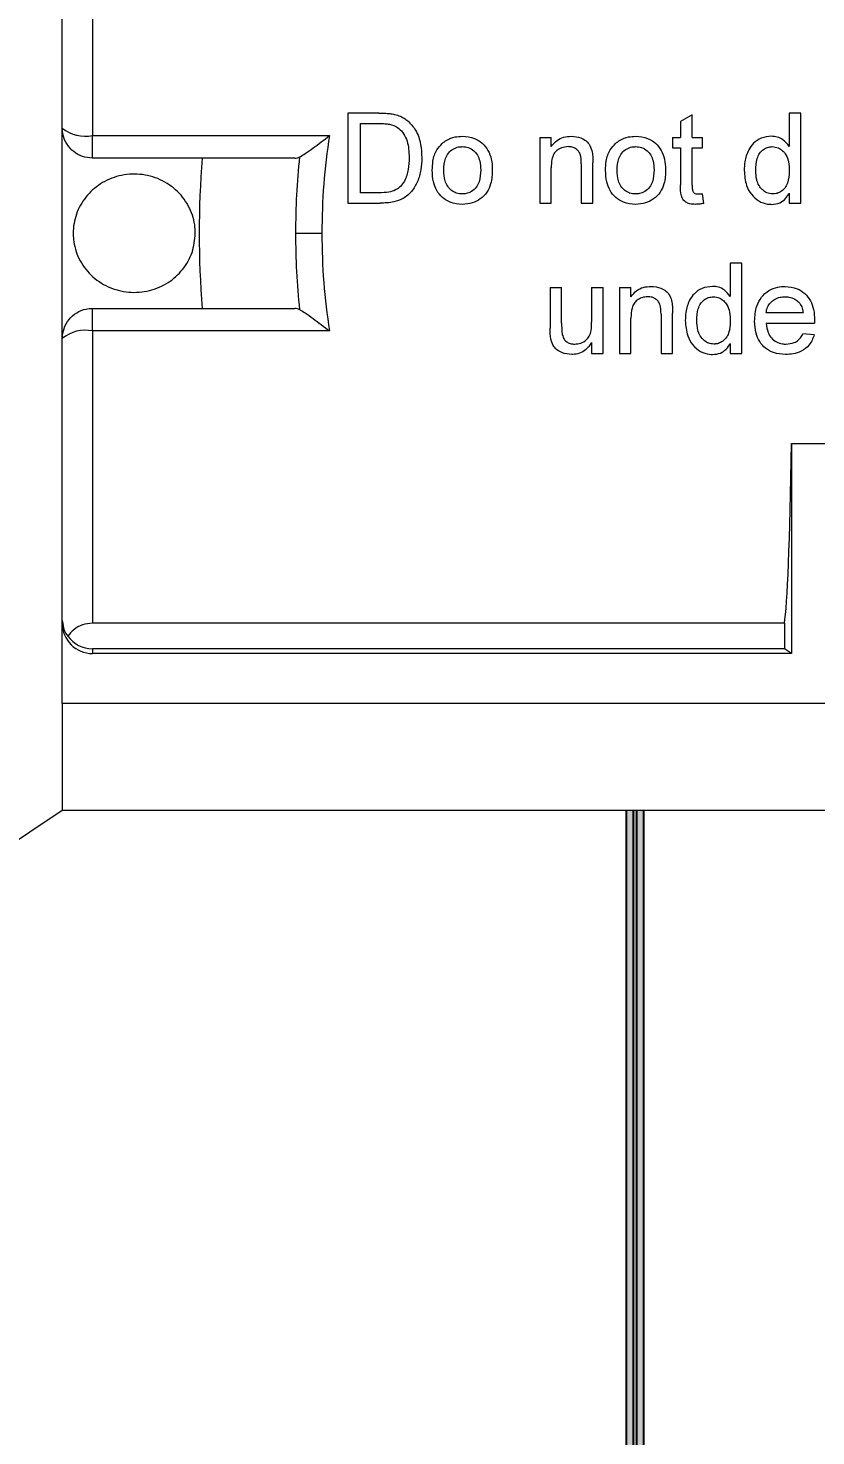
# Model space of a CAD drawing. Header units: millimetres. Extents: x 10297564 to 11610295, y -9287743 to -8409454.
# Drawn here: x 10425867.7 to 10426050.6, y -9092090.9 to -9091764 of the extents above; entities that cross this region are included whole.
import ezdxf

# ---------------------------------------------------------------- set-up
doc = ezdxf.new("R2010")
doc.units = ezdxf.units.MM
doc.header["$LTSCALE"] = 100
doc.layers.add('E1', color=1, linetype='Continuous')
doc.styles.add('HL-S1', font='DotumChe.ttf')
doc.styles.add('MG', font='malgun.ttf')
doc.dimstyles.new('HL-100', dxfattribs={"dimscale": 100, "dimtxt": 3, "dimasz": 4, "dimexe": 2, "dimexo": 2, "dimgap": 1, "dimtad": 1, "dimdec": 0, "dimzin": 0, "dimlunit": 6, "dimtxsty": 'HL-S1', "dimblk": 'DOTSMALL', "dimcen": 4, "dimdle": 2, "dimclrd": 256, "dimclre": 256, "dimclrt": 4, "dimazin": 0, "dimtfac": 1, "dimtdec": 0, "dimtix": 1, "dimtmove": 2, "dimatfit": 3, "dimldrblk": 'DOTSMALL', "dimfxl": 1.5, "dimtolj": 1, "dimtzin": 0, "dimlwd": -1, "dimlwe": -1, "dimarcsym": 0})

# ---------------------------------------------------------------- blocks, each defined once
blk = doc.blocks.new('*D75')
at = {"layer": 'defpoints', "color": 0, "transparency": 16777216}
for p in [(10439230.17, -9073249.84), (10439230.17, -9073249.84), (10423426.68, -9107604.66)]:
    blk.add_point(p, dxfattribs=at)
at = {"layer": 'E1', "color": 1, "transparency": 16777216}
for p, q in [((10439593.57, -9073417), (10439593.57, -9073417)), ((10423593.84, -9107241.27), (10439063.01, -9073613.24)), ((10423790.07, -9107771.83), (10423790.07, -9107771.83))]:
    blk.add_line(p, q, dxfattribs=at)
for points in [[(10439002.44, -9073585.37), (10439123.57, -9073641.1), (10439230.17, -9073249.84)], [(10423533.27, -9107213.41), (10423654.41, -9107269.13), (10423426.68, -9107604.66)]]:
    blk.add_solid(points, dxfattribs=at)
at = {"layer": 'E1', "color": 7, "transparency": 16777216, "insert": (10430911.12, -9090235.29), "char_height": 500, "attachment_point": 5, "rotation": 65.2972, "style": 'MG'}
blk.add_mtext('\\A1;2711.1', dxfattribs=at)
blk = doc.blocks.new('_DotSmall')
at = {"color": 0, "linetype": 'ByBlock', "const_width": 0.5}
blk.add_lwpolyline([(-0.0625, 0, 1), (0.0625, 0, 1)], format="xyb", close=True, dxfattribs=at)

msp = doc.modelspace()

# ---------------------------------------------------------------- hatches: boundary and pattern name
at = {"true_color": 0x939598}
h = msp.add_hatch(color=252, dxfattribs=at)
h.dxf.hatch_style = 1
h.paths.add_polyline_path([(10426010.59, -9091945.6), (10426006.54, -9091945.6), (10426006.54, -9092992.36), (10426010.59, -9092992.36)])

# ---------------------------------------------------------------- linework, layer by layer
at = {"color": 7, "linetype": 'Continuous', "lineweight": 15}
for p, q in [((10425875.66, -9091787.2), (10425875.66, -9091702.4)), ((10425882.64, -9091721.06), (10425882.64, -9091788.93)), ((10425941.96, -9091783.73), (10425941.96, -9091804.65)), ((10425949.11, -9091783.73), (10425941.96, -9091783.73)), ((10426021.89, -9091784.12), (10426019.21, -9091785.64)), ((10426019.21, -9091785.64), (10426019.21, -9091789.36)), ((10426021.89, -9091789.36), (10426021.89, -9091784.12)), ((10426044.42, -9091783.73), (10426044.42, -9091791.46)), ((10426047.11, -9091783.73), (10426044.42, -9091783.73)), ((10426047.11, -9091804.65), (10426047.11, -9091783.73)), ((10425875.66, -9091836.05), (10425875.66, -9091787.2)), ((10425882.64, -9091794.18), (10425882.64, -9091788.93)), ((10425882.64, -9091788.93), (10425937.68, -9091788.93)), ((10425944.91, -9091786.15), (10425949.15, -9091786.15)), ((10425944.91, -9091802.24), (10425944.91, -9091786.15)), ((10425986.48, -9091789.36), (10425986.48, -9091804.65)), ((10425986.48, -9091789.36), (10425989.17, -9091789.36)), ((10425989.17, -9091791.5), (10425989.17, -9091789.36)), ((10426017.33, -9091789.36), (10426017.33, -9091791.78)), ((10426017.33, -9091789.36), (10426019.21, -9091789.36)), ((10426017.33, -9091791.78), (10426019.21, -9091791.78)), ((10426019.21, -9091791.78), (10426019.21, -9091800.36)), ((10426021.89, -9091789.36), (10426024.31, -9091789.36)), ((10426021.89, -9091791.78), (10426024.31, -9091791.78)), ((10426021.89, -9091800.45), (10426021.89, -9091791.78)), ((10426024.31, -9091791.78), (10426024.31, -9091789.36)), ((10425908.11, -9091794.18), (10425882.64, -9091794.18)), ((10425929.63, -9091794.18), (10425908.11, -9091794.18)), ((10425996.14, -9091795.53), (10425996.14, -9091804.65)), ((10425998.82, -9091804.65), (10425998.82, -9091795.3)), ((10425989.17, -9091804.65), (10425989.17, -9091796.46)), ((10425941.96, -9091804.65), (10425949.45, -9091804.65)), ((10425949.22, -9091802.24), (10425944.91, -9091802.24)), ((10425986.48, -9091804.65), (10425989.17, -9091804.65)), ((10425996.14, -9091804.65), (10425998.82, -9091804.65)), ((10426024.57, -9091804.69), (10426024.31, -9091802.44)), ((10426044.42, -9091802.34), (10426044.42, -9091804.65)), ((10426044.42, -9091804.65), (10426047.11, -9091804.65)), ((10425929.87, -9091811.63), (10425935.91, -9091811.63)), ((10426033.43, -9091818.6), (10426030.74, -9091818.6)), ((10426030.74, -9091818.6), (10426030.74, -9091826.33)), ((10426033.43, -9091839.53), (10426033.43, -9091818.6)), ((10425988.9, -9091824.24), (10425991.58, -9091824.24)), ((10425988.9, -9091824.24), (10425988.9, -9091833.66)), ((10425991.58, -9091832.55), (10425991.58, -9091824.24)), ((10425998.55, -9091824.24), (10426001.24, -9091824.24)), ((10425998.55, -9091824.24), (10425998.55, -9091832.27)), ((10426001.24, -9091839.53), (10426001.24, -9091824.24)), ((10426004.99, -9091824.24), (10426004.99, -9091839.53)), ((10426004.99, -9091824.24), (10426007.67, -9091824.24)), ((10426007.67, -9091826.37), (10426007.67, -9091824.24)), ((10425882.64, -9091829.08), (10425908.11, -9091829.08)), ((10425882.64, -9091834.32), (10425882.64, -9091829.08)), ((10425908.11, -9091829.08), (10425929.63, -9091829.08)), ((10426007.67, -9091839.53), (10426007.67, -9091831.33)), ((10426014.65, -9091830.4), (10426014.65, -9091839.53)), ((10426017.33, -9091839.53), (10426017.33, -9091830.17)), ((10426047.64, -9091830.14), (10426039.06, -9091830.14)), ((10425882.64, -9091834.32), (10425882.64, -9091902.2)), ((10425937.68, -9091834.32), (10425882.64, -9091834.32)), ((10426039.06, -9091832.55), (10426050.31, -9091832.55)), ((10425875.66, -9091920.86), (10425875.66, -9091836.05)), ((10425998.55, -9091837.03), (10425998.55, -9091839.53)), ((10426030.74, -9091837.22), (10426030.74, -9091839.53)), ((10426050.24, -9091835.23), (10426047.61, -9091834.96)), ((10425998.55, -9091839.53), (10426001.24, -9091839.53)), ((10426004.99, -9091839.53), (10426007.67, -9091839.53)), ((10426014.65, -9091839.53), (10426017.33, -9091839.53)), ((10426030.74, -9091839.53), (10426033.43, -9091839.53)), ((10426044.96, -9091860.48), (10426065.88, -9091860.48)), ((10426044.96, -9091860.48), (10426044.96, -9091909.23)), ((10426043.3, -9091902.2), (10425882.64, -9091902.2)), ((10426043.3, -9091902.2), (10426043.3, -9091908.12)), ((10425882.64, -9091908.12), (10425882.64, -9091909.23)), ((10426043.3, -9091908.12), (10425882.64, -9091908.12)), ((10426044.96, -9091909.23), (10425882.64, -9091909.23)), ((10426044.96, -9091909.23), (10426043.3, -9091908.12)), ((10425875.66, -9091920.86), (10425875.66, -9091945.6)), ((10426270.05, -9091920.86), (10425875.66, -9091920.86)), ((10425854.74, -9091959.62), (10425875.66, -9091945.6)), ((10425875.66, -9091945.6), (10426439.27, -9091945.6))]:
    msp.add_line(p, q, dxfattribs=at)
for p, q in [((10426006.54, -9091945.6), (10426006.54, -9092992.36)), ((10426008.15, -9091945.6), (10426008.15, -9092438.47)), ((10426008.99, -9091945.6), (10426008.99, -9092438.47)), ((10426010.59, -9091945.6), (10426010.59, -9092992.36))]:
    msp.add_line(p, q)
for centre, start, end in [((10425881, -9091780.6), 231.0778, 281.1072), ((10425881, -9091842.66), 78.8925, 128.923)]:
    msp.add_arc(centre, 8.5, start, end, dxfattribs=at)
for centre, major_axis, ratio, start_param, end_param in [((10425984.8, -9091811.63), (0, 133.97), 0.57735, 1.440174, 1.701419), ((10425929.63, -9091787.2), (0, 6.97), 0.57735, 3.141593, 3.436299), ((10425929.63, -9091836.05), (0, 6.97), 0.57735, 5.988479, 6.283185), ((10426042.93, -9091811.63), (0, 91.66), 0.026186, 3.296052, 4.150319), ((10425882.64, -9091902.26), (0, 6.98), 0.999848, 1.570796, 3.141593), ((10425882.64, -9091901.15), (0, 6.98), 0.999848, 2.186623, 3.141593)]:
    msp.add_ellipse(centre, major_axis=major_axis, ratio=ratio, start_param=start_param, end_param=end_param, dxfattribs=at)
for points, knots in [([(10425949.11, -9091783.73), (10425949.58, -9091783.74), (10425950.43, -9091783.75), (10425951.67, -9091783.82), (10425952.43, -9091783.96), (10425952.81, -9091784.03)], [0, 0, 0, 0, 0.379065, 0.688461, 1, 1, 1, 1]), ([(10425952.81, -9091784.03), (10425953.26, -9091784.16), (10425954.04, -9091784.37), (10425955.05, -9091784.91), (10425955.58, -9091785.32), (10425955.85, -9091785.53)], [0, 0, 0, 0, 0.408545, 0.700799, 1, 1, 1, 1]), ([(10425955.85, -9091785.53), (10425956.49, -9091786.21), (10425957.97, -9091787.76), (10425958.96, -9091790.84), (10425959.07, -9091793.06), (10425959.12, -9091794.08)], [0, 0, 0, 0, 0.2942727, 0.6754715, 1, 1, 1, 1]), ([(10425882.64, -9091794.18), (10425881.86, -9091794.1), (10425880.3, -9091793.95), (10425878.22, -9091792.77), (10425876.65, -9091791.02), (10425875.79, -9091789.06), (10425875.7, -9091787.75), (10425875.66, -9091787.2)], [0, 0, 0, 0, 0.211767, 0.42352, 0.635861, 0.849946, 1, 1, 1, 1]), ([(10425930.8, -9091793.88), (10425931.2, -9091793.64), (10425932.1, -9091793.12), (10425934.43, -9091791.48), (10425936.4, -9091789.93), (10425937.68, -9091788.93)], [0, 0, 0, 0, 0.226007, 0.500108, 1, 1, 1, 1]), ([(10425937.68, -9091788.93), (10425937.16, -9091792.67), (10425936.13, -9091800.12), (10425935.98, -9091807.81), (10425935.91, -9091811.63)], [0, 0, 0, 0, 0.502786, 1, 1, 1, 1]), ([(10425949.15, -9091786.15), (10425949.61, -9091786.15), (10425950.43, -9091786.16), (10425951.59, -9091786.28), (10425952.27, -9091786.48), (10425952.61, -9091786.58)], [0, 0, 0, 0, 0.398255, 0.696598, 1, 1, 1, 1]), ([(10425952.61, -9091786.58), (10425953.02, -9091786.8), (10425953.91, -9091787.28), (10425954.99, -9091788.57), (10425956.05, -9091790.8), (10425956.12, -9091792.74), (10425956.17, -9091794.03)], [0, 0, 0, 0, 0.157884, 0.341263, 0.563314, 1, 1, 1, 1]), ([(10425961.54, -9091797.01), (10425961.57, -9091796.29), (10425961.63, -9091794.65), (10425962.34, -9091792.41), (10425963.4, -9091791.25), (10425963.84, -9091790.78)], [0, 0, 0, 0, 0.314442, 0.720958, 1, 1, 1, 1]), ([(10425963.84, -9091790.78), (10425964.18, -9091790.51), (10425965.08, -9091789.81), (10425966.71, -9091789.2), (10425967.97, -9091789.13), (10425968.52, -9091789.1)], [0, 0, 0, 0, 0.258167, 0.675255, 1, 1, 1, 1]), ([(10425964.22, -9091797), (10425964.27, -9091796.06), (10425964.35, -9091794.65), (10425965.25, -9091792.97), (10425966.31, -9091792.03), (10425967.48, -9091791.56), (10425968.23, -9091791.52), (10425968.52, -9091791.51)], [0, 0, 0, 0, 0.355039, 0.535581, 0.716826, 0.889535, 1, 1, 1, 1]), ([(10425968.52, -9091789.1), (10425969.48, -9091789.19), (10425971.16, -9091789.34), (10425973.21, -9091790.66), (10425974.58, -9091792.35), (10425975.37, -9091794.47), (10425975.45, -9091796), (10425975.49, -9091796.8)], [0, 0, 0, 0, 0.241273, 0.423872, 0.606115, 0.795359, 1, 1, 1, 1]), ([(10425968.52, -9091791.51), (10425968.99, -9091791.55), (10425969.97, -9091791.64), (10425971.2, -9091792.4), (10425972.11, -9091793.49), (10425972.71, -9091795.02), (10425972.77, -9091796.21), (10425972.8, -9091796.92)], [0, 0, 0, 0, 0.180051, 0.371285, 0.538724, 0.724862, 1, 1, 1, 1]), ([(10425989.17, -9091791.5), (10425989.59, -9091790.98), (10425990.35, -9091790.03), (10425992.05, -9091789.22), (10425993.21, -9091789.14), (10425993.82, -9091789.1)], [0, 0, 0, 0, 0.3659442, 0.6686982, 1, 1, 1, 1]), ([(10425993.08, -9091791.51), (10425992.55, -9091791.56), (10425991.59, -9091791.66), (10425990.46, -9091792.34), (10425989.66, -9091793.27), (10425989.23, -9091794.68), (10425989.19, -9091795.8), (10425989.17, -9091796.46)], [0, 0, 0, 0, 0.217755, 0.393831, 0.530587, 0.725468, 1, 1, 1, 1]), ([(10425996.14, -9091795.53), (10425996.14, -9091794.75), (10425996.13, -9091793.69), (10425995.51, -9091792.51), (10425994.86, -9091791.94), (10425994.02, -9091791.57), (10425993.4, -9091791.53), (10425993.08, -9091791.51)], [0, 0, 0, 0, 0.395365, 0.539389, 0.68343, 0.834084, 1, 1, 1, 1]), ([(10425993.82, -9091789.1), (10425994.58, -9091789.17), (10425995.81, -9091789.29), (10425997.32, -9091790.12), (10425998.28, -9091791.29), (10425998.54, -9091792.26), (10425998.68, -9091792.79)], [0, 0, 0, 0, 0.335765, 0.543488, 0.753771, 1, 1, 1, 1]), ([(10426001.77, -9091797.01), (10426001.8, -9091796.29), (10426001.87, -9091794.65), (10426002.57, -9091792.41), (10426003.64, -9091791.25), (10426004.07, -9091790.78)], [0, 0, 0, 0, 0.314442, 0.720958, 1, 1, 1, 1]), ([(10426004.07, -9091790.78), (10426004.42, -9091790.51), (10426005.32, -9091789.81), (10426006.94, -9091789.2), (10426008.2, -9091789.13), (10426008.76, -9091789.1)], [0, 0, 0, 0, 0.258167, 0.675255, 1, 1, 1, 1]), ([(10426004.46, -9091797), (10426004.51, -9091796.06), (10426004.58, -9091794.65), (10426005.48, -9091792.97), (10426006.55, -9091792.03), (10426007.71, -9091791.56), (10426008.46, -9091791.52), (10426008.76, -9091791.51)], [0, 0, 0, 0, 0.355039, 0.535581, 0.716826, 0.889535, 1, 1, 1, 1]), ([(10426008.76, -9091789.1), (10426009.71, -9091789.19), (10426011.4, -9091789.34), (10426013.44, -9091790.66), (10426014.81, -9091792.35), (10426015.6, -9091794.47), (10426015.68, -9091796), (10426015.72, -9091796.8)], [0, 0, 0, 0, 0.241273, 0.423871, 0.606116, 0.795359, 1, 1, 1, 1]), ([(10426008.76, -9091791.51), (10426009.23, -9091791.55), (10426010.2, -9091791.64), (10426011.43, -9091792.4), (10426012.34, -9091793.49), (10426012.95, -9091795.02), (10426013.01, -9091796.21), (10426013.04, -9091796.92)], [0, 0, 0, 0, 0.180051, 0.3712851, 0.5387257, 0.7248624, 1, 1, 1, 1]), ([(10426040.29, -9091789.1), (10426039.48, -9091789.18), (10426037.94, -9091789.34), (10426036.1, -9091790.6), (10426034.74, -9091792.5), (10426034.07, -9091794.72), (10426033.99, -9091796.36), (10426033.96, -9091797.02)], [0, 0, 0, 0, 0.2101013, 0.3975475, 0.5648852, 0.8255683, 1, 1, 1, 1]), ([(10426036.64, -9091797.02), (10426036.68, -9091796.09), (10426036.74, -9091794.72), (10426037.48, -9091793.05), (10426038.34, -9091792.16), (10426039.38, -9091791.6), (10426040.1, -9091791.54), (10426040.47, -9091791.51)], [0, 0, 0, 0, 0.369302, 0.543243, 0.718283, 0.856707, 1, 1, 1, 1]), ([(10426044.42, -9091791.46), (10426043.97, -9091790.89), (10426043.22, -9091789.95), (10426041.68, -9091789.2), (10426040.74, -9091789.13), (10426040.29, -9091789.1)], [0, 0, 0, 0, 0.438201, 0.728841, 1, 1, 1, 1]), ([(10426040.47, -9091791.51), (10426040.94, -9091791.56), (10426041.84, -9091791.66), (10426042.92, -9091792.42), (10426043.8, -9091793.52), (10426044.35, -9091795.18), (10426044.4, -9091796.5), (10426044.42, -9091797.22)], [0, 0, 0, 0, 0.180085, 0.337174, 0.492169, 0.721264, 1, 1, 1, 1]), ([(10425929.87, -9091811.63), (10425929.9, -9091808.65), (10425929.98, -9091802.68), (10425930.52, -9091796.82), (10425930.8, -9091793.88)], [0, 0, 0, 0, 0.499325, 1, 1, 1, 1]), ([(10425959.12, -9091794.08), (10425959.08, -9091795.02), (10425958.98, -9091796.9), (10425958.24, -9091799.58), (10425956.89, -9091801.94), (10425954.93, -9091803.63), (10425952.33, -9091804.53), (10425950.51, -9091804.61), (10425949.45, -9091804.65)], [0, 0, 0, 0, 0.174306, 0.347799, 0.507155, 0.66772, 0.807499, 1, 1, 1, 1]), ([(10425956.17, -9091794.03), (10425956.14, -9091794.96), (10425956.07, -9091796.82), (10425955.39, -9091799.19), (10425954.48, -9091800.35), (10425954.16, -9091800.76)], [0, 0, 0, 0, 0.390383, 0.784115, 1, 1, 1, 1]), ([(10425998.68, -9091792.79), (10425998.71, -9091793), (10425998.77, -9091793.42), (10425998.81, -9091794.25), (10425998.82, -9091794.88), (10425998.82, -9091795.3)], [0, 0, 0, 0, 0.251057, 0.501846, 1, 1, 1, 1]), ([(10425906.53, -9091811.63), (10425906.38, -9091813.14), (10425906.08, -9091816.16), (10425903.75, -9091820.19), (10425900.3, -9091823.31), (10425895.9, -9091825.2), (10425891.02, -9091825.57), (10425886.23, -9091824.32), (10425882.14, -9091821.55), (10425879.3, -9091817.64), (10425878.29, -9091814.1), (10425878.1, -9091810.59), (10425878.7, -9091807.09), (10425880.94, -9091803.07), (10425884.42, -9091799.94), (10425888.81, -9091798.06), (10425893.69, -9091797.68), (10425898.48, -9091798.93), (10425902.57, -9091801.7), (10425905.4, -9091805.62), (10425906.45, -9091809.15), (10425906.51, -9091811.16), (10425906.53, -9091811.63)], [0, 0, 0, 0, 0.051698, 0.103368, 0.1556, 0.209418, 0.264689, 0.320712, 0.376483, 0.431048, 0.483917, 0.5, 0.551698, 0.603369, 0.6556, 0.709418, 0.764689, 0.820711, 0.876483, 0.931048, 0.983917, 1, 1, 1, 1]), ([(10425968.52, -9091804.92), (10425967.56, -9091804.84), (10425965.89, -9091804.7), (10425963.84, -9091803.4), (10425962.49, -9091801.74), (10425961.66, -9091799.53), (10425961.58, -9091797.92), (10425961.54, -9091797.01)], [0, 0, 0, 0, 0.237562, 0.414935, 0.592189, 0.76909, 1, 1, 1, 1]), ([(10425968.52, -9091802.51), (10425968.05, -9091802.47), (10425967.14, -9091802.39), (10425965.95, -9091801.71), (10425965.04, -9091800.73), (10425964.33, -9091799.13), (10425964.26, -9091797.83), (10425964.22, -9091797)], [0, 0, 0, 0, 0.178173, 0.342133, 0.505715, 0.682952, 1, 1, 1, 1]), ([(10425975.49, -9091796.8), (10425975.44, -9091797.93), (10425975.38, -9091799.79), (10425974.31, -9091802.18), (10425972.77, -9091803.71), (10425970.78, -9091804.73), (10425969.3, -9091804.85), (10425968.52, -9091804.92)], [0, 0, 0, 0, 0.281356, 0.459155, 0.637468, 0.808069, 1, 1, 1, 1]), ([(10425972.8, -9091796.92), (10425972.76, -9091797.86), (10425972.69, -9091799.28), (10425971.81, -9091800.98), (10425970.75, -9091801.96), (10425969.58, -9091802.45), (10425968.82, -9091802.49), (10425968.52, -9091802.51)], [0, 0, 0, 0, 0.353524, 0.533603, 0.714377, 0.887849, 1, 1, 1, 1]), ([(10426008.76, -9091804.92), (10426007.8, -9091804.84), (10426006.13, -9091804.7), (10426004.08, -9091803.4), (10426002.72, -9091801.74), (10426001.9, -9091799.53), (10426001.82, -9091797.92), (10426001.77, -9091797.01)], [0, 0, 0, 0, 0.237562, 0.414933, 0.592188, 0.76909, 1, 1, 1, 1]), ([(10426008.76, -9091802.51), (10426008.28, -9091802.47), (10426007.38, -9091802.39), (10426006.19, -9091801.71), (10426005.28, -9091800.73), (10426004.56, -9091799.13), (10426004.5, -9091797.83), (10426004.46, -9091797)], [0, 0, 0, 0, 0.178173, 0.342133, 0.505715, 0.682951, 1, 1, 1, 1]), ([(10426015.72, -9091796.8), (10426015.68, -9091797.93), (10426015.61, -9091799.79), (10426014.54, -9091802.18), (10426013.01, -9091803.71), (10426011.01, -9091804.73), (10426009.54, -9091804.85), (10426008.76, -9091804.92)], [0, 0, 0, 0, 0.281356, 0.459155, 0.637468, 0.808069, 1, 1, 1, 1]), ([(10426013.04, -9091796.92), (10426012.99, -9091797.86), (10426012.92, -9091799.28), (10426012.04, -9091800.98), (10426010.98, -9091801.96), (10426009.81, -9091802.45), (10426009.05, -9091802.49), (10426008.76, -9091802.51)], [0, 0, 0, 0, 0.353524, 0.533603, 0.714377, 0.887849, 1, 1, 1, 1]), ([(10426033.96, -9091797.02), (10426034.05, -9091798.21), (10426034.2, -9091800.18), (10426035.52, -9091802.66), (10426037.23, -9091804.2), (10426038.97, -9091804.86), (10426039.98, -9091804.91), (10426040.3, -9091804.92)], [0, 0, 0, 0, 0.31548, 0.522246, 0.730277, 0.915458, 1, 1, 1, 1]), ([(10426040.58, -9091802.51), (10426040.1, -9091802.45), (10426039.21, -9091802.35), (10426038.14, -9091801.56), (10426037.31, -9091800.55), (10426036.73, -9091798.99), (10426036.68, -9091797.76), (10426036.64, -9091797.02)], [0, 0, 0, 0, 0.187137, 0.348081, 0.511871, 0.701982, 1, 1, 1, 1]), ([(10426044.42, -9091797.22), (10426044.38, -9091798.16), (10426044.31, -9091799.55), (10426043.42, -9091801.18), (10426042.46, -9091802.03), (10426041.46, -9091802.46), (10426040.84, -9091802.49), (10426040.58, -9091802.51)], [0, 0, 0, 0, 0.382929, 0.564334, 0.746222, 0.894392, 1, 1, 1, 1]), ([(10425954.16, -9091800.76), (10425953.79, -9091801.06), (10425953.01, -9091801.69), (10425951.27, -9091802.19), (10425949.98, -9091802.22), (10425949.22, -9091802.24)], [0, 0, 0, 0, 0.266641, 0.56996, 1, 1, 1, 1]), ([(10426022.68, -9091804.92), (10426022.21, -9091804.91), (10426021.41, -9091804.88), (10426020.39, -9091804.44), (10426019.7, -9091803.81), (10426019.15, -9091802.41), (10426019.18, -9091801.24), (10426019.21, -9091800.36)], [0, 0, 0, 0, 0.2095652, 0.3471096, 0.485184, 0.6119524, 1, 1, 1, 1]), ([(10426021.89, -9091800.45), (10426021.89, -9091800.8), (10426021.89, -9091801.27), (10426022, -9091801.87), (10426022.22, -9091802.19), (10426022.54, -9091802.41), (10426022.89, -9091802.5), (10426023.14, -9091802.5), (10426023.25, -9091802.51)], [0, 0, 0, 0, 0.357699, 0.491553, 0.627674, 0.742879, 0.885524, 1, 1, 1, 1]), ([(10426024.57, -9091804.69), (10426024.42, -9091804.72), (10426024.11, -9091804.79), (10426023.48, -9091804.89), (10426023, -9091804.91), (10426022.68, -9091804.92)], [0, 0, 0, 0, 0.250427, 0.500901, 1, 1, 1, 1]), ([(10426023.25, -9091802.51), (10426023.34, -9091802.51), (10426023.52, -9091802.5), (10426023.87, -9091802.48), (10426024.13, -9091802.46), (10426024.31, -9091802.44)], [0, 0, 0, 0, 0.250165, 0.500317, 1, 1, 1, 1]), ([(10426040.3, -9091804.92), (10426040.96, -9091804.85), (10426042.19, -9091804.73), (10426043.61, -9091803.65), (10426044.17, -9091802.76), (10426044.42, -9091802.34)], [0, 0, 0, 0, 0.380456, 0.714292, 1, 1, 1, 1]), ([(10425930.8, -9091829.38), (10425930.52, -9091826.44), (10425929.98, -9091820.57), (10425929.9, -9091814.61), (10425929.87, -9091811.63)], [0, 0, 0, 0, 0.5006757, 1, 1, 1, 1]), ([(10425935.91, -9091811.63), (10425935.98, -9091815.45), (10425936.13, -9091823.14), (10425937.16, -9091830.58), (10425937.68, -9091834.32)], [0, 0, 0, 0, 0.4972133, 1, 1, 1, 1]), ([(10426007.67, -9091826.37), (10426008.09, -9091825.85), (10426008.86, -9091824.9), (10426010.57, -9091824.09), (10426011.73, -9091824.01), (10426012.33, -9091823.97)], [0, 0, 0, 0, 0.3641185, 0.669553, 1, 1, 1, 1]), ([(10426012.33, -9091823.97), (10426013.11, -9091824.05), (10426014.34, -9091824.17), (10426015.85, -9091825.01), (10426016.8, -9091826.18), (10426017.05, -9091827.14), (10426017.19, -9091827.66)], [0, 0, 0, 0, 0.3442826, 0.5498124, 0.7578977, 1, 1, 1, 1]), ([(10426026.61, -9091823.97), (10426025.78, -9091824.06), (10426024.22, -9091824.23), (10426022.36, -9091825.52), (10426021.01, -9091827.47), (10426020.38, -9091829.67), (10426020.31, -9091831.27), (10426020.28, -9091831.89)], [0, 0, 0, 0, 0.214795, 0.404719, 0.57145, 0.832584, 1, 1, 1, 1]), ([(10426030.74, -9091826.33), (10426030.3, -9091825.77), (10426029.55, -9091824.83), (10426028.02, -9091824.07), (10426027.07, -9091824), (10426026.61, -9091823.97)], [0, 0, 0, 0, 0.429922, 0.724557, 1, 1, 1, 1]), ([(10426036.38, -9091832.01), (10426036.45, -9091830.83), (10426036.57, -9091828.88), (10426037.87, -9091826.43), (10426039.58, -9091824.86), (10426041.57, -9091824.09), (10426042.87, -9091824), (10426043.44, -9091823.97)], [0, 0, 0, 0, 0.295734, 0.486469, 0.677793, 0.859193, 1, 1, 1, 1]), ([(10426043.44, -9091823.97), (10426044.4, -9091824.06), (10426046.08, -9091824.22), (10426048.1, -9091825.58), (10426049.43, -9091827.27), (10426050.2, -9091829.45), (10426050.28, -9091831.01), (10426050.32, -9091831.86)], [0, 0, 0, 0, 0.239372, 0.418693, 0.59781, 0.780059, 1, 1, 1, 1]), ([(10426011.58, -9091826.38), (10426011.12, -9091826.42), (10426010.23, -9091826.5), (10426009.13, -9091827.1), (10426008.3, -9091827.93), (10426007.75, -9091829.37), (10426007.7, -9091830.55), (10426007.67, -9091831.33)], [0, 0, 0, 0, 0.1905843, 0.3682572, 0.5042794, 0.6723492, 1, 1, 1, 1]), ([(10426014.65, -9091830.4), (10426014.65, -9091829.62), (10426014.64, -9091828.57), (10426014.02, -9091827.38), (10426013.38, -9091826.82), (10426012.54, -9091826.44), (10426011.92, -9091826.4), (10426011.58, -9091826.38)], [0, 0, 0, 0, 0.395765, 0.538562, 0.681366, 0.830956, 1, 1, 1, 1]), ([(10426017.19, -9091827.66), (10426017.22, -9091827.87), (10426017.28, -9091828.29), (10426017.32, -9091829.13), (10426017.33, -9091829.75), (10426017.33, -9091830.17)], [0, 0, 0, 0, 0.251073, 0.501872, 1, 1, 1, 1]), ([(10426022.96, -9091831.89), (10426023, -9091830.97), (10426023.06, -9091829.61), (10426023.79, -9091827.95), (10426024.64, -9091827.05), (10426025.68, -9091826.47), (10426026.41, -9091826.41), (10426026.79, -9091826.38)], [0, 0, 0, 0, 0.36885, 0.541109, 0.714483, 0.853245, 1, 1, 1, 1]), ([(10426026.79, -9091826.38), (10426027.26, -9091826.43), (10426028.16, -9091826.53), (10426029.24, -9091827.3), (10426030.13, -9091828.4), (10426030.67, -9091830.07), (10426030.72, -9091831.37), (10426030.74, -9091832.09)], [0, 0, 0, 0, 0.179786, 0.33817, 0.492381, 0.720431, 1, 1, 1, 1]), ([(10426039.06, -9091830.14), (10426039.13, -9091829.68), (10426039.26, -9091828.81), (10426040, -9091827.72), (10426041.01, -9091826.91), (10426042.2, -9091826.45), (10426043.05, -9091826.4), (10426043.43, -9091826.38)], [0, 0, 0, 0, 0.219063, 0.413273, 0.606686, 0.821022, 1, 1, 1, 1]), ([(10426043.43, -9091826.38), (10426043.73, -9091826.39), (10426044.52, -9091826.43), (10426045.69, -9091826.81), (10426046.35, -9091827.4), (10426046.66, -9091827.66)], [0, 0, 0, 0, 0.253641, 0.662228, 1, 1, 1, 1]), ([(10426046.66, -9091827.66), (10426046.8, -9091827.84), (10426047.2, -9091828.33), (10426047.51, -9091829.2), (10426047.6, -9091829.86), (10426047.64, -9091830.14)], [0, 0, 0, 0, 0.255281, 0.689431, 1, 1, 1, 1]), ([(10425875.66, -9091836.05), (10425875.74, -9091835.26), (10425875.89, -9091833.68), (10425877.12, -9091831.58), (10425878.92, -9091830), (10425880.87, -9091829.19), (10425882.14, -9091829.11), (10425882.64, -9091829.08)], [0, 0, 0, 0, 0.218188, 0.436467, 0.652478, 0.865969, 1, 1, 1, 1]), ([(10425930.8, -9091829.38), (10425931.2, -9091829.61), (10425932.1, -9091830.14), (10425934.43, -9091831.78), (10425936.4, -9091833.32), (10425937.68, -9091834.32)], [0, 0, 0, 0, 0.225991, 0.500108, 1, 1, 1, 1]), ([(10425989.05, -9091836.07), (10425989.02, -9091835.87), (10425988.95, -9091835.47), (10425988.91, -9091834.67), (10425988.9, -9091834.06), (10425988.9, -9091833.66)], [0, 0, 0, 0, 0.2503679, 0.500763, 1, 1, 1, 1]), ([(10425991.58, -9091832.55), (10425991.58, -9091832.78), (10425991.58, -9091833.23), (10425991.6, -9091834.13), (10425991.68, -9091834.79), (10425991.74, -9091835.23)], [0, 0, 0, 0, 0.251946, 0.503935, 1, 1, 1, 1]), ([(10425994.63, -9091837.38), (10425995.1, -9091837.33), (10425996.08, -9091837.23), (10425997.27, -9091836.52), (10425998.11, -9091835.47), (10425998.52, -9091834.03), (10425998.54, -9091832.91), (10425998.55, -9091832.27)], [0, 0, 0, 0, 0.190355, 0.391941, 0.54076, 0.733021, 1, 1, 1, 1]), ([(10426020.28, -9091831.89), (10426020.38, -9091833.11), (10426020.53, -9091835.12), (10426021.9, -9091837.62), (10426023.67, -9091839.16), (10426025.4, -9091839.75), (10426026.37, -9091839.78), (10426026.62, -9091839.79)], [0, 0, 0, 0, 0.32287, 0.53502, 0.748661, 0.933265, 1, 1, 1, 1]), ([(10426026.9, -9091837.38), (10426026.5, -9091837.34), (10426025.7, -9091837.26), (10426024.59, -9091836.57), (10426023.68, -9091835.52), (10426023.05, -9091833.88), (10426023, -9091832.64), (10426022.96, -9091831.89)], [0, 0, 0, 0, 0.15348, 0.307766, 0.505402, 0.699151, 1, 1, 1, 1]), ([(10426030.74, -9091832.09), (10426030.7, -9091833.01), (10426030.63, -9091834.39), (10426029.77, -9091836.02), (10426028.83, -9091836.87), (10426027.81, -9091837.32), (10426027.18, -9091837.36), (10426026.9, -9091837.38)], [0, 0, 0, 0, 0.377068, 0.560674, 0.744867, 0.887308, 1, 1, 1, 1]), ([(10426043.58, -9091839.79), (10426042.63, -9091839.72), (10426040.96, -9091839.59), (10426038.86, -9091838.41), (10426037.46, -9091836.82), (10426036.52, -9091834.63), (10426036.43, -9091832.97), (10426036.38, -9091832.01)], [0, 0, 0, 0, 0.232266, 0.406944, 0.581631, 0.759251, 1, 1, 1, 1]), ([(10426039.06, -9091832.55), (10426039.15, -9091833.28), (10426039.3, -9091834.5), (10426040.22, -9091836), (10426041.39, -9091836.93), (10426042.61, -9091837.33), (10426043.36, -9091837.37), (10426043.63, -9091837.38)], [0, 0, 0, 0, 0.29768, 0.499368, 0.701595, 0.892577, 1, 1, 1, 1]), ([(10426050.32, -9091831.86), (10426050.32, -9091831.92), (10426050.32, -9091832.04), (10426050.32, -9091832.26), (10426050.31, -9091832.44), (10426050.31, -9091832.55)], [0, 0, 0, 0, 0.250003, 0.500014, 1, 1, 1, 1]), ([(10425993.91, -9091839.79), (10425993.13, -9091839.71), (10425991.86, -9091839.57), (10425990.4, -9091838.71), (10425989.44, -9091837.58), (10425989.2, -9091836.63), (10425989.05, -9091836.07)], [0, 0, 0, 0, 0.3414875, 0.5561063, 0.7384926, 1, 1, 1, 1]), ([(10425991.74, -9091835.23), (10425991.85, -9091835.57), (10425992.05, -9091836.18), (10425992.72, -9091836.86), (10425993.59, -9091837.3), (10425994.25, -9091837.35), (10425994.63, -9091837.38)], [0, 0, 0, 0, 0.274137, 0.497075, 0.719777, 1, 1, 1, 1]), ([(10425998.55, -9091837.03), (10425998.12, -9091837.63), (10425997.38, -9091838.65), (10425995.78, -9091839.57), (10425994.62, -9091839.77), (10425994, -9091839.79), (10425993.91, -9091839.79)], [0, 0, 0, 0, 0.3948021, 0.6728309, 0.9515135, 1, 1, 1, 1]), ([(10426026.62, -9091839.79), (10426027.25, -9091839.73), (10426028.43, -9091839.62), (10426029.88, -9091838.58), (10426030.46, -9091837.67), (10426030.74, -9091837.22)], [0, 0, 0, 0, 0.3577587, 0.6790774, 1, 1, 1, 1]), ([(10426050.24, -9091835.23), (10426049.91, -9091836.06), (10426049.28, -9091837.61), (10426047.37, -9091839.07), (10426045.42, -9091839.71), (10426044.17, -9091839.77), (10426043.58, -9091839.79)], [0, 0, 0, 0, 0.3083896, 0.5760216, 0.8019134, 1, 1, 1, 1]), ([(10426043.63, -9091837.38), (10426044.31, -9091837.32), (10426045.39, -9091837.23), (10426046.65, -9091836.44), (10426047.25, -9091835.65), (10426047.52, -9091835.14), (10426047.61, -9091834.96)], [0, 0, 0, 0, 0.401988, 0.641286, 0.880561, 1, 1, 1, 1]), ([(10425875.66, -9091901.61), (10425875.78, -9091902.43), (10425876.01, -9091904.07), (10425876.63, -9091904.81), (10425876.94, -9091905.18)], [0, 0, 0, 0, 0.5008606, 1, 1, 1, 1]), ([(10425882.64, -9091902.2), (10425881.86, -9091902.28), (10425880.31, -9091902.43), (10425878.3, -9091903.55), (10425877.37, -9091904.66), (10425876.94, -9091905.18)], [0, 0, 0, 0, 0.349041, 0.698022, 1, 1, 1, 1])]:
    msp.add_open_spline(points, degree=3, knots=knots, dxfattribs=at)

# ---------------------------------------------------------------- dimensions: what is measured, and where the dimension line sits
at = {"layer": 'E1'}
dim = msp.add_aligned_dim(p1=(10423426.68, -9107604.66), p2=(10439230.17, -9073249.84), distance=0, text='2711.1', dimstyle='HL-100', override={"dimscale": 200, "dimtxt": 2.5, "dimasz": 2, "dimtxsty": 'MG', "dimsah": 1, "dimclrd": 1, "dimclre": 1, "dimclrt": 7}, dxfattribs=at)
dim.commit()
dim.dimension.update_dxf_attribs({"geometry": '*D75', "text_midpoint": (10430911.12, -9090235.29)})

doc.saveas('drawing.dxf')
